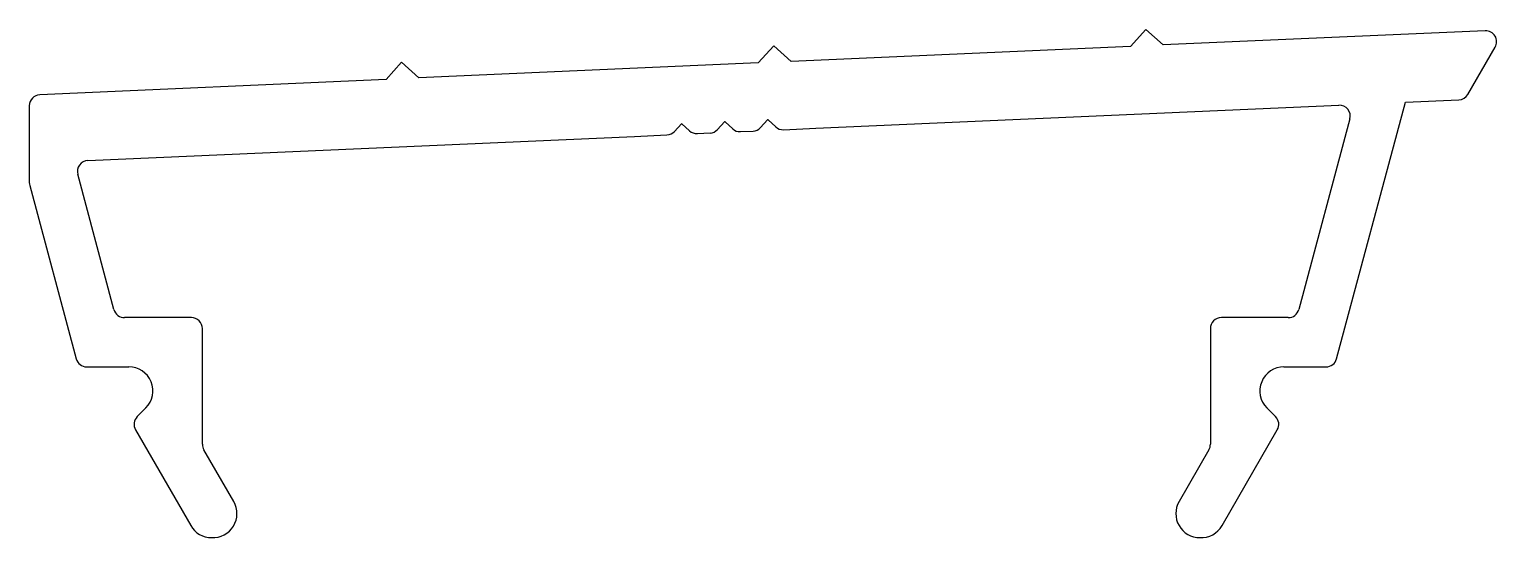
# Model space of a CAD drawing. Extents: x -16.2 to 17.9, y -0.9 to 10.9.
import ezdxf

# ---------------------------------------------------------------- set-up
doc = ezdxf.new("R2010")
doc.units = 0
doc.layers.get('0').update_dxf_attribs({"linetype": 'CONTINUOUS'})

msp = doc.modelspace()

# ---------------------------------------------------------------- linework, layer by layer
at = {"linetype": 'CONTINUOUS'}
for p, q in [((9.723, 10.911), (9.365, 10.514)), ((10.126, 10.548), (9.723, 10.911)), ((17.596, 10.879), (10.126, 10.548)), ((1.086, 10.529), (0.728, 10.132)), ((1.49, 10.165), (1.086, 10.529)), ((9.365, 10.514), (1.49, 10.165)), ((17.194, 9.402), (17.827, 10.498)), ((-7.551, 10.146), (-7.909, 9.749)), ((-7.147, 9.783), (-7.551, 10.146)), ((0.728, 10.132), (-7.147, 9.783)), ((-7.909, 9.749), (-15.945, 9.393)), ((14.147, 3.266), (15.743, 9.22)), ((15.743, 9.22), (16.986, 9.275)), ((-16.188, 9.139), (-16.188, 7.355)), ((2.063, 8.614), (14.199, 9.152)), ((-1.219, 8.542), (-1.055, 8.721)), ((-1.044, 8.721), (-0.865, 8.558)), ((-0.22, 8.587), (-0.056, 8.765)), ((-0.045, 8.766), (0.134, 8.602)), ((0.313, 8.537), (0.606, 8.55)), ((0.779, 8.631), (0.943, 8.809)), ((0.954, 8.81), (1.133, 8.646)), ((1.312, 8.581), (2.063, 8.614)), ((14.455, 8.832), (13.27, 4.409)), ((-14.83, 7.866), (-2.143, 8.428)), ((-2.143, 8.428), (-1.392, 8.461)), ((-0.686, 8.493), (-0.393, 8.506)), ((-14.224, 4.409), (-15.064, 7.547)), ((-16.179, 7.29), (-15.101, 3.266)), ((-12.427, 4.22), (-13.978, 4.22)), ((13.025, 4.22), (11.473, 4.22)), ((-12.173, 1.282), (-12.173, 3.966)), ((11.219, 3.966), (11.219, 1.282)), ((-14.855, 3.077), (-13.879, 3.077)), ((12.925, 3.077), (13.902, 3.077)), ((-13.483, 2.124), (-13.684, 1.923)), ((12.73, 1.923), (12.53, 2.124)), ((-13.724, 1.616), (-12.442, -0.606)), ((11.488, -0.606), (12.771, 1.616)), ((-11.445, -0.047), (-12.139, 1.155)), ((11.185, 1.155), (10.491, -0.047))]:
    msp.add_line(p, q, dxfattribs=at)
for centre, radius, start, end in [((17.607, 10.625), 0.254, 330, 92.5362), ((-15.934, 9.139), 0.254, 92.5362, 180), ((16.974, 9.529), 0.254, 272.5362, 330), ((14.21, 8.898), 0.254, 345, 92.5362), ((-1.403, 8.711), 0.25, 272.5362, 317.5362), ((-1.049, 8.715), 0.008, 47.5362, 137.5362), ((-0.697, 8.742), 0.25, 227.5362, 272.5362), ((-0.404, 8.755), 0.25, 272.5362, 317.5362), ((-0.05, 8.76), 0.008, 47.5362, 137.5362), ((0.302, 8.787), 0.25, 227.5362, 272.5362), ((0.595, 8.8), 0.25, 272.5362, 317.5362), ((0.949, 8.804), 0.008, 47.5362, 137.5362), ((1.301, 8.831), 0.25, 227.5362, 272.5362), ((-14.819, 7.612), 0.254, 92.5362, 195), ((-15.934, 7.355), 0.254, 180, 195), ((-13.978, 4.474), 0.254, 195, 270), ((-12.427, 3.966), 0.254, 360, 90), ((11.473, 3.966), 0.254, 90, 180), ((13.025, 4.474), 0.254, 270, 345), ((-14.855, 3.331), 0.254, 195, 270), ((-13.879, 2.519), 0.559, 315.0004, 90), ((12.925, 2.519), 0.559, 90, 224.9996), ((13.902, 3.331), 0.254, 270, 345), ((-13.504, 1.743), 0.254, 135.0004, 210), ((12.551, 1.743), 0.254, 330, 44.9996), ((-11.919, 1.282), 0.254, 180, 210), ((10.965, 1.282), 0.254, 330, 360), ((-11.928, -0.327), 0.559, 266.9442, 30.0941), ((10.975, -0.326), 0.559, 150, 270), ((-11.958, -0.326), 0.559, 210, 270), ((11.004, -0.327), 0.559, 267.0356, 330.0885)]:
    msp.add_arc(centre, radius, start, end, dxfattribs=at)

doc.saveas('drawing.dxf')
